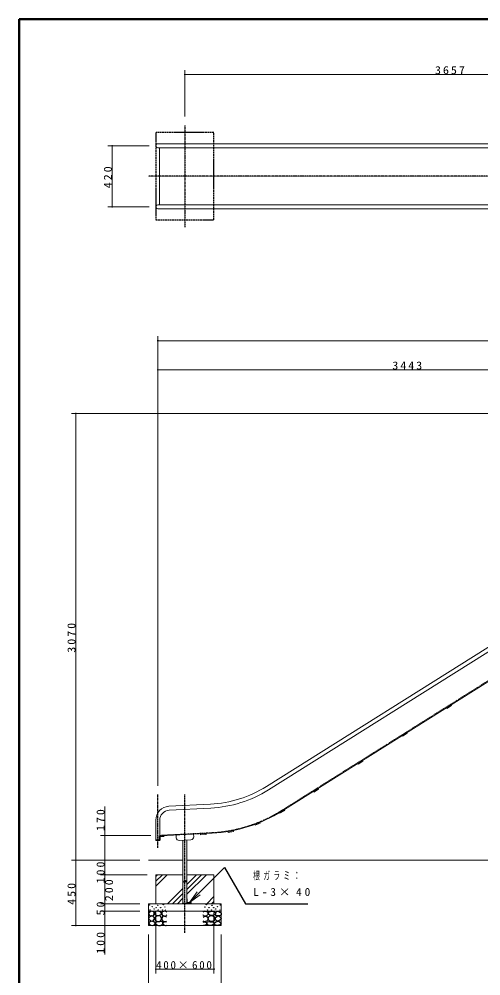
# Model space of a CAD drawing. Units: millimetres at full size. Extents: x -11723 to 0, y -1854 to 8010.
# Drawn here: x -11550 to -8377, y 1435 to 8010 of the extents above; entities that cross this region are included whole.
import ezdxf

# ---------------------------------------------------------------- set-up
doc = ezdxf.new("R2010")
doc.units = ezdxf.units.MM
doc.linetypes.add('USER2', pattern=[6, 3, -1, 1, -1])
doc.linetypes.add('USER4', pattern=[8, 5, -3])
for name, color, linetype, lineweight in [('A3図枠', 7, 'Continuous', 25), ('線', 2, 'Continuous', 25), ('補助', 2, 'Continuous', 13)]:
    doc.layers.add(name, color=color, linetype=linetype, lineweight=lineweight)
doc.styles.add('ＭＳ ゴシック', font='')
doc.styles.get('ＭＳ ゴシック').set_extended_font_data('MS Gothic')

# ---------------------------------------------------------------- blocks, each defined once
blk = doc.blocks.new('dimension_origin')
at = {"color": 0, "linetype": 'Continuous', "lineweight": -2}
blk.add_circle((0, 0), 1.25, dxfattribs=at)
blk = doc.blocks.new('open_arrow')
at = {"color": 0, "linetype": 'Continuous', "lineweight": -2}
blk.add_lwpolyline([(7.5, 1.25), (0, 0), (7.5, -1.25)], dxfattribs=at)

msp = doc.modelspace()

# ---------------------------------------------------------------- linework, layer by layer
at = {"layer": 'A3図枠', "lineweight": 50}
for p, q in [((-11550, 8010), (-11550, 0)), ((0, 8010), (-11550, 8010))]:
    msp.add_line(p, q, dxfattribs=at)
at = {"layer": '線', "color": 20, "linetype": 'USER2'}
for p, q in [((-10411.089, 7280), (-10411.089, 6580)), ((-4960.73, 6930), (-10661.246, 6930)), ((-10597.489, 2313.895), (-10597.489, 2680)), ((-10411.089, 1730), (-10411.089, 2680))]:
    msp.add_line(p, q, dxfattribs=at)
at = {"layer": '線', "color": 7, "lineweight": 13}
for p, q in [((-10597.489, 7153.6), (-7206.28, 7153.6)), ((-10597.489, 7126.4), (-7206.28, 7126.4)), ((-10585.389, 6733.6), (-10585.389, 7126.4)), ((-10597.489, 6733.6), (-7206.28, 6733.6)), ((-10597.489, 6706.4), (-7206.28, 6706.4)), ((-9851.009, 2736.339), (-7319.419, 4327.483)), ((-9836.534, 2713.31), (-7301.359, 4306.707)), ((-9744.581, 2567.007), (-7211.482, 4159.099)), ((-10520.493, 2599.792), (-10234.85, 2614.762)), ((-10519.069, 2572.629), (-10233.426, 2587.599)), ((-10611.089, 2504.323), (-10611.089, 2363.895)), ((-10583.889, 2396.195), (-10583.889, 2504.323)), ((-10114.382, 2426.774), (-10077.01, 2433.653)), ((-10077.01, 2433.654), (-10075.924, 2427.752)), ((-9931.35, 2475.035), (-9929.171, 2469.444)), ((-9931.349, 2475.034), (-9895.943, 2488.832)), ((-9893.764, 2483.241), (-9929.171, 2469.444)), ((-9895.943, 2488.832), (-9893.764, 2483.241)), ((-10583.889, 2396.195), (-10224.383, 2415.036)), ((-10471.007, 2402.111), (-10470.065, 2384.135)), ((-10470.431, 2391.126), (-10470.065, 2384.135)), ((-10369.155, 2369.396), (-10449.046, 2365.209)), ((-10449.046, 2365.209), (-10369.155, 2369.396)), ((-10397.489, 2367.911), (-10397.489, 1934.998)), ((-10350.229, 2390.416), (-10351.172, 2408.391)), ((-10350.229, 2390.416), (-10350.596, 2397.406)), ((-10303.274, 2410.901), (-10302.96, 2404.909)), ((-10302.96, 2404.909), (-10265.012, 2406.898)), ((-10265.326, 2412.89), (-10265.012, 2406.898)), ((-10114.382, 2426.775), (-10113.296, 2420.873)), ((-10075.924, 2427.752), (-10113.296, 2420.873)), ((-10583.889, 2363.895), (-10611.089, 2363.895)), ((-10583.889, 2366.195), (-10583.889, 2363.895)), ((-10424.689, 2366.486), (-10424.689, 1934.998)), ((-10424.689, 2230), (-10661.089, 2230)), ((-6805.28, 2230), (-10397.489, 2230)), ((-10611.089, 1930), (-10611.089, 2130)), ((-10611.089, 2130), (-10424.689, 2130)), ((-10397.489, 2130), (-10211.089, 2130)), ((-10211.089, 2130), (-10211.089, 1930)), ((-10661.089, 1780), (-10661.089, 1930)), ((-10161.089, 1930), (-10661.089, 1930)), ((-10161.089, 1930), (-10161.089, 1780)), ((-10161.089, 1880), (-10661.089, 1880)), ((-10161.089, 1780), (-10661.089, 1780))]:
    msp.add_line(p, q, dxfattribs=at)
at = {"layer": '線', "color": 4, "linetype": 'USER4'}
for p, q in [((-9746.603, 2570.225), (-7164.439, 4193.155)), ((-10585.392, 2374.921), (-10585.389, 2399.921)), ((-10585.389, 2399.921), (-10224.582, 2418.831))]:
    msp.add_line(p, q, dxfattribs=at)
at = {"layer": '線'}
for p, q in [((-10583.889, 2366.195), (-10611.089, 2366.195)), ((-10424.689, 1934.998), (-10397.489, 1934.998))]:
    msp.add_line(p, q, dxfattribs=at)
at = {"layer": '線', "color": 4, "linetype": 'USER4'}
msp.add_lwpolyline([(-10611.089, 6630), (-10211.089, 6630), (-10211.089, 7230), (-10611.089, 7230)], close=True, dxfattribs=at)
at = {"layer": '線', "color": 7, "lineweight": 13}
for points in [[(-8613.446, 3277.943), (-8610.253, 3272.863), (-8578.08, 3293.085), (-8581.273, 3298.165)], [(-8918.243, 3086.374), (-8915.05, 3081.294), (-8882.877, 3101.515), (-8886.07, 3106.595)], [(-9223.04, 2894.804), (-9219.847, 2889.724), (-9187.674, 2909.945), (-9190.867, 2915.025)], [(-9527.837, 2703.235), (-9524.644, 2698.155), (-9492.471, 2718.376), (-9495.664, 2723.456)], [(-9760.668, 2556.897), (-9757.475, 2551.817), (-9725.302, 2572.038), (-9728.495, 2577.118)], [(-10583.889, 2396.195), (-10553.889, 2396.195), (-10553.889, 2395.195), (-10553.92, 2394.847), (-10554.01, 2394.511), (-10554.157, 2394.195), (-10554.357, 2393.909), (-10554.604, 2393.663), (-10554.889, 2393.463), (-10555.205, 2393.315), (-10555.542, 2393.225), (-10555.889, 2393.195), (-10576.889, 2393.195), (-10578.42, 2392.89), (-10579.718, 2392.023), (-10580.585, 2390.726), (-10580.889, 2389.195), (-10580.889, 2368.195), (-10581.157, 2367.195), (-10581.889, 2366.463), (-10582.889, 2366.195), (-10583.889, 2366.195)], [(-10397.489, 1934.998), (-10397.489, 1964.998), (-10396.489, 1964.998), (-10395.489, 1964.73), (-10394.757, 1963.998), (-10394.489, 1962.998), (-10394.489, 1941.998), (-10394.185, 1940.467), (-10393.318, 1939.169), (-10392.02, 1938.302), (-10390.489, 1937.998), (-10369.489, 1937.998), (-10368.489, 1937.73), (-10367.757, 1936.998), (-10367.489, 1935.998), (-10367.489, 1934.998)]]:
    msp.add_lwpolyline(points, close=True, dxfattribs=at)
at = {"layer": '線'}
for points in [[(-10424.689, 1934.998), (-10397.489, 1934.998), (-10397.489, 1933), (-10397.718, 1931.852), (-10398.368, 1930.879), (-10399.341, 1930.228), (-10400.489, 1930), (-10421.689, 1930), (-10422.837, 1930.228), (-10423.811, 1930.879), (-10424.461, 1931.852), (-10424.689, 1933)], [(-10638.641, 1879.402), (-10645.103, 1876.862), (-10651.315, 1873.382), (-10657.173, 1869.344), (-10660.82, 1863.877), (-10659.808, 1856.294), (-10654.8, 1849.935), (-10647.934, 1847.345), (-10640.225, 1847.084), (-10632.613, 1847.688), (-10626.283, 1850.252), (-10622.531, 1855.538), (-10621.214, 1861.976), (-10622.062, 1867.181), (-10625.016, 1872.115), (-10631.176, 1876.942)], [(-10641.175, 1846.45), (-10646.504, 1843.657), (-10651.948, 1839.479), (-10658.397, 1832.659), (-10660.82, 1825.855), (-10657.192, 1821.027), (-10650.681, 1816.666), (-10644.043, 1812.379), (-10637.373, 1810.329), (-10629.729, 1812.776), (-10623.432, 1819.201), (-10620.326, 1827.478), (-10621.848, 1835.994), (-10630.006, 1843.245)], [(-10599.217, 1879.493), (-10604.121, 1878.876), (-10609.758, 1876.79), (-10617.729, 1871.002), (-10621.381, 1864.086), (-10620.506, 1860.124), (-10616.786, 1855.707), (-10607.295, 1850.934), (-10597.325, 1849.49), (-10589.974, 1849.318), (-10582.458, 1850.842), (-10574.859, 1855.456), (-10571.106, 1861.653), (-10572.075, 1866.306), (-10576.782, 1871.654), (-10587.45, 1877.861)], [(-10611.921, 1815.163), (-10599.332, 1808.307), (-10585.972, 1807.324), (-10575.688, 1814.778), (-10570.836, 1826.515), (-10573.116, 1837.293), (-10580.025, 1845.436), (-10588.851, 1848.869), (-10600.027, 1847.598), (-10613.782, 1839.543), (-10619.759, 1828.678), (-10617.123, 1821.484)], [(-10210.258, 1815.163), (-10222.847, 1808.307), (-10236.206, 1807.324), (-10246.49, 1814.778), (-10251.343, 1826.515), (-10249.062, 1837.293), (-10242.153, 1845.436), (-10233.328, 1848.869), (-10222.151, 1847.598), (-10208.397, 1839.543), (-10202.42, 1828.678), (-10205.055, 1821.484)], [(-10222.962, 1879.493), (-10218.058, 1878.876), (-10212.42, 1876.79), (-10204.449, 1871.002), (-10200.798, 1864.086), (-10201.672, 1860.124), (-10205.393, 1855.707), (-10214.884, 1850.934), (-10224.854, 1849.49), (-10232.204, 1849.318), (-10239.72, 1850.842), (-10247.319, 1855.456), (-10251.073, 1861.653), (-10250.104, 1866.306), (-10245.397, 1871.654), (-10234.728, 1877.861)], [(-10181.003, 1846.45), (-10175.674, 1843.657), (-10170.231, 1839.479), (-10163.782, 1832.659), (-10161.358, 1825.855), (-10164.986, 1821.027), (-10171.498, 1816.666), (-10178.135, 1812.379), (-10184.805, 1810.329), (-10192.45, 1812.776), (-10198.747, 1819.201), (-10201.853, 1827.478), (-10200.331, 1835.994), (-10192.173, 1843.245)], [(-10183.538, 1879.402), (-10177.076, 1876.862), (-10170.864, 1873.382), (-10165.006, 1869.344), (-10161.358, 1863.877), (-10162.37, 1856.294), (-10167.378, 1849.935), (-10174.244, 1847.345), (-10181.954, 1847.084), (-10189.566, 1847.688), (-10195.895, 1850.252), (-10199.648, 1855.538), (-10200.965, 1861.976), (-10200.116, 1867.181), (-10197.162, 1872.115), (-10191.003, 1876.942)], [(-10641.994, 1810.517), (-10653.314, 1804.498), (-10660.125, 1795.683), (-10651.639, 1784.413), (-10633.204, 1780.299), (-10618.85, 1786.41), (-10613.425, 1796.782), (-10624.206, 1805.89)], [(-10584.891, 1806.373), (-10592.426, 1806.999), (-10600.568, 1805.562), (-10609.496, 1801.504), (-10613.813, 1796.102), (-10611.126, 1791.419), (-10605.163, 1786.912), (-10598.685, 1783.068), (-10591.378, 1780.695), (-10579.529, 1780.928), (-10569.214, 1785.02), (-10564.51, 1789.827), (-10562.457, 1795.561), (-10563.516, 1800.709), (-10567.592, 1805.292), (-10575.99, 1807.832)], [(-10237.287, 1806.373), (-10229.753, 1806.999), (-10221.611, 1805.562), (-10212.683, 1801.504), (-10208.366, 1796.102), (-10211.053, 1791.419), (-10217.015, 1786.912), (-10223.494, 1783.068), (-10230.801, 1780.695), (-10242.649, 1780.928), (-10252.965, 1785.02), (-10257.668, 1789.827), (-10259.722, 1795.561), (-10258.663, 1800.709), (-10254.587, 1805.292), (-10246.188, 1807.832)], [(-10180.184, 1810.517), (-10168.865, 1804.498), (-10162.054, 1795.683), (-10170.54, 1784.413), (-10188.975, 1780.299), (-10203.329, 1786.41), (-10208.754, 1796.782), (-10197.972, 1805.89)]]:
    msp.add_lwpolyline(points, close=True, dxfattribs=at)
for points in [[(-10536.089, 1873.299), (-10544.516, 1878.154), (-10553.199, 1879.636), (-10558.819, 1877.948), (-10563.972, 1874.249), (-10568.444, 1868.941), (-10570.309, 1862.209), (-10566.641, 1853.439), (-10558.586, 1847), (-10550.287, 1844.621), (-10543.06, 1845.733), (-10539.01, 1849.109), (-10536.089, 1853.654)], [(-10536.406, 1837.178), (-10543.547, 1842.64), (-10551.615, 1845.099), (-10558.32, 1843.875), (-10564.289, 1840.03), (-10568.681, 1834.248), (-10570.309, 1827.039), (-10567.645, 1818.431), (-10561.437, 1811.513), (-10553.798, 1807.642), (-10546.228, 1806.761), (-10541.075, 1808.2), (-10536.406, 1810.88)], [(-10286.089, 1873.299), (-10277.662, 1878.154), (-10268.979, 1879.636), (-10263.36, 1877.948), (-10258.207, 1874.249), (-10253.735, 1868.941), (-10251.869, 1862.209), (-10255.538, 1853.439), (-10263.593, 1847), (-10271.892, 1844.621), (-10279.118, 1845.733), (-10283.169, 1849.109), (-10286.089, 1853.654)], [(-10285.773, 1837.178), (-10278.632, 1842.64), (-10270.564, 1845.099), (-10263.858, 1843.875), (-10257.89, 1840.03), (-10253.497, 1834.248), (-10251.869, 1827.039), (-10254.534, 1818.431), (-10260.741, 1811.513), (-10268.381, 1807.642), (-10275.95, 1806.761), (-10281.104, 1808.2), (-10285.773, 1810.88)], [(-10536.089, 1802.642), (-10542.107, 1805.96), (-10549.397, 1806.761), (-10558.113, 1802.427), (-10562.388, 1795.671), (-10561.775, 1792.001), (-10558.902, 1787.75), (-10551.74, 1782.278), (-10544.327, 1780.462), (-10540.031, 1781.514), (-10536.089, 1783.631)], [(-10286.089, 1802.642), (-10280.071, 1805.96), (-10272.782, 1806.761), (-10264.065, 1802.427), (-10259.791, 1795.671), (-10260.403, 1792.001), (-10263.276, 1787.75), (-10270.439, 1782.278), (-10277.851, 1780.462), (-10282.148, 1781.514), (-10286.089, 1783.631)]]:
    msp.add_lwpolyline(points, dxfattribs=at)
at = {"layer": '線', "color": 4, "linetype": 'USER4'}
msp.add_circle((-10411.089, 2083.485), 6.5, dxfattribs=at)
at = {"layer": '線'}
for centre in [(-10654.483, 1922.177), (-10635.472, 1910.77), (-10597.134, 1919.959), (-10558.672, 1924.091), (-10548.672, 1907.063), (-10273.507, 1907.063), (-10263.506, 1924.091), (-10225.045, 1919.959), (-10186.706, 1910.77), (-10167.696, 1922.177), (-10651.315, 1887.323), (-10622.482, 1893.977), (-10608.54, 1903.483), (-10593.648, 1886.373), (-10577.593, 1903.549), (-10565.97, 1886.521), (-10543.806, 1885.98), (-10278.373, 1885.98), (-10256.208, 1886.521), (-10244.585, 1903.549), (-10228.531, 1886.373), (-10213.639, 1903.483), (-10199.697, 1893.977), (-10170.864, 1887.323)]:
    msp.add_circle(centre, 1, dxfattribs=at)
at = {"layer": '線', "color": 7, "lineweight": 13}
for centre, radius, start, end in [((-10597.489, 7140), 13.6, 90, 270), ((-10597.489, 6720), 13.6, 90, 270), ((-10276.719, 3413.665), 800, 273, 302.15), ((-10276.719, 3413.665), 827.2, 273, 302.15), ((-10515.489, 2504.323), 95.6, 93, 180), ((-10515.489, 2504.323), 68.4, 93, 180), ((-10276.719, 3413.665), 1000, 273, 302.15), ((-10450.092, 2385.182), 20, 183, 273), ((-10450.092, 2385.182), 20, 183, 273), ((-10370.202, 2389.369), 20, 273, 3), ((-10370.202, 2389.369), 20, 273, 3)]:
    msp.add_arc(centre, radius, start, end, dxfattribs=at)
at = {"layer": '線', "color": 4, "linetype": 'USER4'}
msp.add_arc((-10276.719, 3413.665), 996.2, 273, 302.15, dxfattribs=at)
at = {"layer": '補助'}
for p, q in [((-10411.089, 7340), (-10411.089, 7660)), ((-10411.089, 7630), (-6754.48, 7630)), ((-10657.489, 7140), (-10941.246, 7140)), ((-10911.246, 6720), (-10911.246, 7140)), ((-10657.489, 6720), (-10941.246, 6720)), ((-10597.489, 2740), (-10597.489, 5830)), ((-10597.489, 5800), (-5210.73, 5800)), ((-10597.489, 2740), (-10597.489, 5630)), ((-10597.489, 5600), (-7154.48, 5600)), ((-7200.88, 5300), (-11191.089, 5300)), ((-11161.089, 2230), (-11161.089, 5300)), ((-10961.089, 2230), (-10961.089, 2597.571)), ((-10643.889, 2400), (-10991.089, 2400)), ((-10721.089, 2230), (-11191.089, 2230)), ((-10721.089, 2230), (-11191.089, 2230)), ((-11161.089, 1780), (-11161.089, 2230)), ((-10721.089, 2230), (-10991.089, 2230)), ((-10721.089, 2230), (-10991.089, 2230)), ((-10961.089, 2130), (-10961.089, 2230)), ((-10379.989, 1938), (-10137.989, 2180)), ((-10671.089, 2130), (-10991.089, 2130)), ((-10671.089, 2130), (-10991.089, 2130)), ((-10961.089, 1930), (-10961.089, 2130)), ((-10611.089, 2051.072), (-10532.161, 2130)), ((-10611.089, 2084.748), (-10565.837, 2130)), ((-10611.089, 2118.424), (-10599.513, 2130)), ((-10397.489, 1995.264), (-10262.753, 2130)), ((-10397.489, 2028.94), (-10296.429, 2130)), ((-10397.489, 2062.616), (-10330.105, 2130)), ((-10530.105, 1930), (-10424.689, 2035.416)), ((-10496.429, 1930), (-10424.689, 2001.74)), ((-10260.698, 1930), (-10211.089, 1979.608)), ((-10721.089, 1930), (-10991.089, 1930)), ((-10721.089, 1930), (-10991.089, 1930)), ((-10961.089, 1877), (-10961.089, 1933)), ((-10462.753, 1930), (-10424.689, 1968.064)), ((-10227.022, 1930), (-10211.089, 1945.932)), ((-10721.089, 1880), (-10991.089, 1880)), ((-10721.089, 1880), (-10991.089, 1880)), ((-10961.089, 1582.429), (-10961.089, 1880)), ((-10611.089, 1870), (-10611.089, 1450)), ((-10211.089, 1870), (-10211.089, 1450)), ((-10721.089, 1780), (-11191.089, 1780)), ((-10721.089, 1780), (-10991.089, 1780)), ((-10661.089, 1720), (-10661.089, 1250)), ((-10161.089, 1720), (-10161.089, 1250)), ((-10211.089, 1480), (-10611.089, 1480))]:
    msp.add_line(p, q, dxfattribs=at)
at = {"layer": '補助', "lineweight": 25}
for p, q in [((-10137.989, 2180), (-9993.652, 1930)), ((-9993.652, 1930), (-9933.652, 1930)), ((-9933.652, 1930), (-9567.068, 1930))]:
    msp.add_line(p, q, dxfattribs=at)

# ---------------------------------------------------------------- block references
at = {"layer": '補助', "xscale": 2, "yscale": 2}
for p in [(-10411.089, 7630), (-10597.489, 5800), (-10597.489, 5600), (-10611.089, 1480)]:
    msp.add_blockref('dimension_origin', p, dxfattribs=at)
at = {"layer": '補助'}
for name, p, xscale, yscale, rotation in [('dimension_origin', (-10911.246, 7140), 2, 2, 270), ('dimension_origin', (-10911.246, 6720), 2, 2, 90), ('dimension_origin', (-11161.089, 5300), 2, 2, 270), ('dimension_origin', (-10961.089, 2400), 2, 2, 270), ('dimension_origin', (-11161.089, 2230), 2, 2, 90), ('dimension_origin', (-11161.089, 2230), 2, 2, 270), ('dimension_origin', (-10961.089, 2230), 2, 2, 270), ('dimension_origin', (-10961.089, 2230), 2, 2, 90), ('dimension_origin', (-10961.089, 2130), 2, 2, 270), ('dimension_origin', (-10961.089, 2130), 2, 2, 90), ('open_arrow', (-10379.989, 1938), 12, 12, 45), ('dimension_origin', (-10961.089, 1930), 2, 2, 90), ('dimension_origin', (-10961.089, 1930), 2, 2, 90), ('dimension_origin', (-10961.089, 1880), 2, 2, 270), ('dimension_origin', (-10961.089, 1880), 2, 2, 270), ('dimension_origin', (-11161.089, 1780), 2, 2, 90), ('dimension_origin', (-10961.089, 1780), 2, 2, 90), ('dimension_origin', (-10211.089, 1480), 2, 2, 180)]:
    msp.add_blockref(name, p, dxfattribs=dict(at, xscale=xscale, yscale=yscale, rotation=rotation))

# ---------------------------------------------------------------- texts
at = {"layer": '補助', "char_height": 54.99, "style": 'ＭＳ ゴシック'}
for s, insert, attachment_point in [('\\T1.33;\\W1.1;3657', (-8582.785, 7631), 8), ('\\T1.33;\\W1.1;3443', (-8875.985, 5601), 8), ('\\T1.5;\\W0.6;根ガラミ：', (-9941.902, 2151.25), 1), ('\\T1.5;\\W1.05;L-3×40', (-9941.902, 2038.75), 1), ('\\T1.32;400×600', (-10411.089, 1481), 8)]:
    msp.add_mtext(s, dxfattribs=dict(at, insert=insert, attachment_point=attachment_point))
at = {"layer": '補助', "char_height": 54.99, "rotation": 90, "style": 'ＭＳ ゴシック'}
for s, insert, attachment_point in [('\\T1.33;\\W1.1;420', (-10912.246, 6930), 8), ('\\T1.33;\\W1.1;3070', (-11162.089, 3765), 8), ('\\T1.33;\\W1.1;170', (-10962.089, 2511.857), 8), ('\\T1.33;\\W1.1;100', (-10962.089, 2151.857), 8), ('\\T1.33;\\W1.1;450', (-11162.089, 2005), 8), ('\\T1.33;\\W1.1;200', (-10960.089, 2030), 2), ('\\T1.34;\\W1.1;50', (-10962.089, 1905), 8), ('\\T1.33;\\W1.1;100', (-10962.089, 1668.143), 8)]:
    msp.add_mtext(s, dxfattribs=dict(at, insert=insert, attachment_point=attachment_point))

doc.saveas('drawing.dxf')
